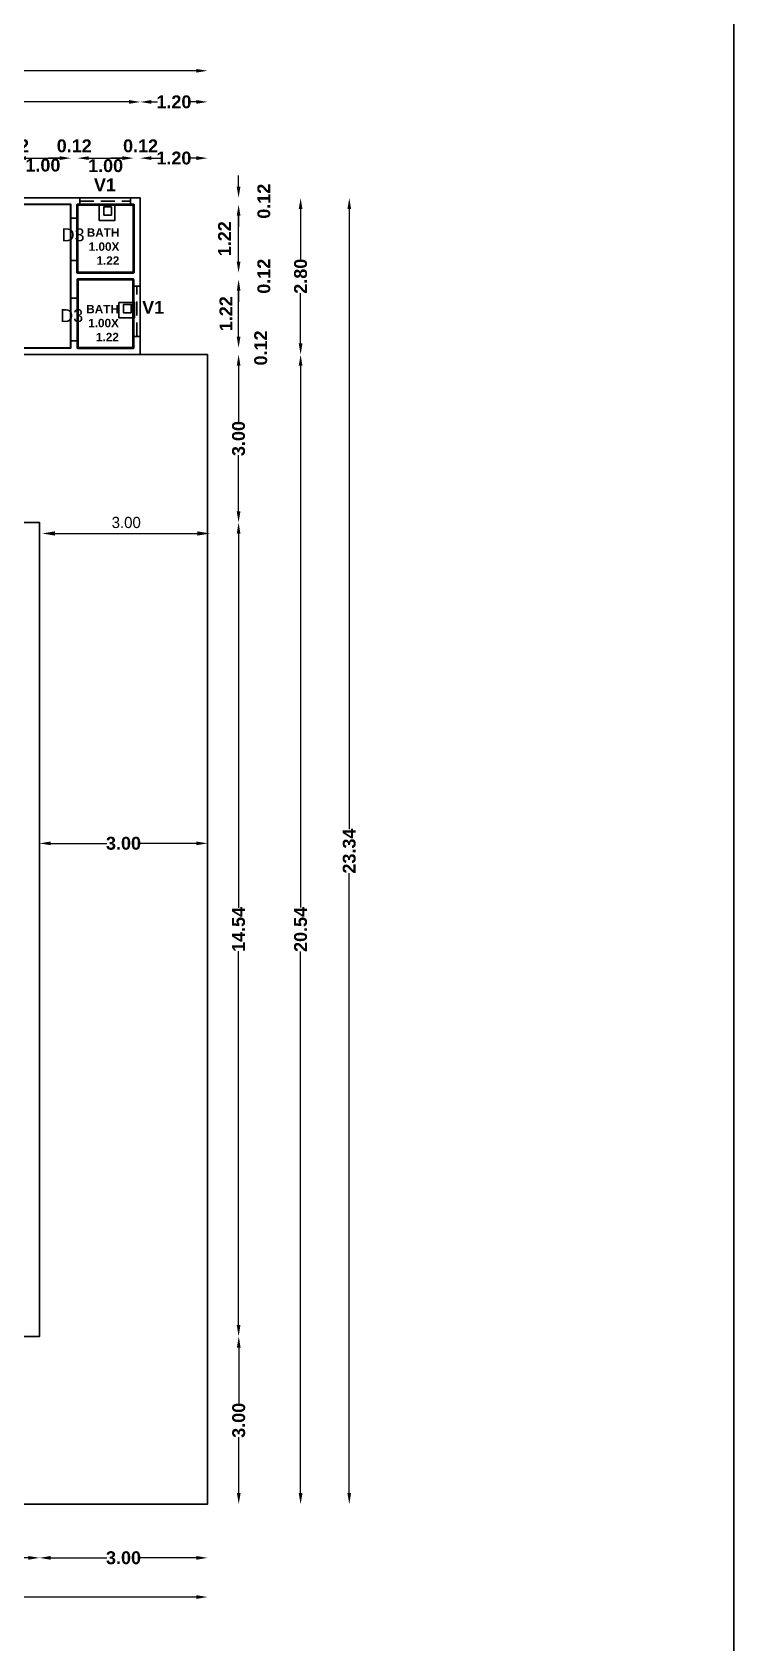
# Model space of a CAD drawing. Header units: metres. Extents: x 515 to 706, y -4 to 163.
# Drawn here: x 693.06 to 705.59, y 53.18 to 81.95 of the extents above; entities that cross this region are included whole.
import ezdxf

# ---------------------------------------------------------------- set-up
doc = ezdxf.new("R2010")
doc.units = ezdxf.units.M
doc.header["$MEASUREMENT"] = 0
doc.linetypes.add('DASHED2', pattern=[0.375, 0.25, -0.125])
for name, color, linetype, lineweight in [('BLK_2_FLR_0_BLT_UP_AREA', 140, 'Continuous', 30), ('BLK_2_FLR_0_CARPET_AREA', 14, 'Continuous', 30), ('BLK_2_FLR_0_WASH', 4, 'Continuous', 30)]:
    doc.layers.add(name, color=color, linetype=linetype, lineweight=lineweight)
for name, color, linetype in [('SP', 254, 'Continuous'), ('SP_BATH', 252, 'Continuous'), ('SP_DECK', 253, 'Continuous')]:
    doc.layers.add(name, color=color, linetype=linetype)
doc.styles.add('NEW', font='arialbd.ttf', dxfattribs={"height": 0.23})
doc.styles.add('PDF Swiss721BT-RomanCondensed', font='arial.ttf')
doc.styles.add('working', font='arialbd.ttf', dxfattribs={"height": 0.23})
doc.dimstyles.new('new model', dxfattribs={"dimtxt": 0.23, "dimasz": 0.2, "dimexe": 0.1, "dimexo": 0.1, "dimgap": 0, "dimtad": 0, "dimzin": 1, "dimdsep": 46, "dimtxsty": 'working', "dimcen": 0.09, "dimse1": 1, "dimse2": 1, "dimclrd": 256, "dimclrt": 256, "dimadec": 1, "dimazin": 0, "dimtfac": 1, "dimtofl": 0, "dimtmove": 0, "dimatfit": 3, "dimfxl": 0, "dimtolj": 1, "dimtzin": 0, "dimlwd": -1, "dimlwe": -1, "dimarcsym": 0})
doc.dimstyles.new('Standard$0', dxfattribs={"dimtxt": 0.2, "dimasz": 0.23, "dimexe": 0.1805, "dimexo": 0.0625, "dimgap": 0.0955, "dimtad": 1, "dimzin": 0, "dimdsep": 46, "dimtxsty": 'Standard', "dimcen": 0, "dimdle": 440, "dimse1": 1, "dimse2": 1, "dimclrd": 256, "dimclrt": 256, "dimadec": 0, "dimazin": 0, "dimtfac": 1, "dimtofl": 0, "dimtmove": 0, "dimatfit": 3, "dimfxl": 0, "dimtolj": 1, "dimarcsym": 0})

# ---------------------------------------------------------------- blocks, each defined once
blk = doc.blocks.new('*D161')
at = {"layer": 'Defpoints', "color": 0, "lineweight": 40}
for p in [(693.236, 73.192), (696.236, 73.192), (696.236, 72.997)]:
    blk.add_point(p, dxfattribs=at)
at = {"layer": 'SP_DECK', "lineweight": -2}
blk.add_line((693.466, 72.997), (696.006, 72.997), dxfattribs=at)
at = {"layer": 'SP_DECK', "lineweight": 40}
for points in [[(693.466, 73.036), (693.466, 72.959), (693.236, 72.997)], [(696.006, 73.036), (696.006, 72.959), (696.236, 72.997)]]:
    blk.add_solid(points, dxfattribs=at)
at = {"layer": 'SP_DECK', "lineweight": 30, "insert": (694.736, 73.193), "char_height": 0.2, "attachment_point": 5}
blk.add_mtext('\\A1;3.00', dxfattribs=at)
blk = doc.blocks.new('*D859')
for p, q in [((693.387, 67.461), (694.388, 67.461)), ((695.987, 67.461), (694.985, 67.461))]:
    blk.add_line(p, q)
at = {"lineweight": 40}
for points in [[(693.387, 67.494), (693.387, 67.427), (693.187, 67.461)], [(695.987, 67.494), (695.987, 67.427), (696.187, 67.461)]]:
    blk.add_solid(points, dxfattribs=at)
at = {"layer": 'Defpoints', "color": 0, "lineweight": 40}
for p in [(693.187, 67.642), (696.187, 67.642), (696.187, 67.461)]:
    blk.add_point(p, dxfattribs=at)
at = {"lineweight": 30, "insert": (694.687, 67.461), "char_height": 0.23, "attachment_point": 5, "style": 'working'}
blk.add_mtext('\\A1;3.00', dxfattribs=at)
blk = doc.blocks.new('*D834')
for p, q in [((692.427, 79.703), (692.227, 79.703)), ((692.947, 79.703), (693.147, 79.703))]:
    blk.add_line(p, q)
at = {"lineweight": 40}
for points in [[(692.427, 79.737), (692.427, 79.67), (692.627, 79.703)], [(692.947, 79.737), (692.947, 79.67), (692.747, 79.703)]]:
    blk.add_solid(points, dxfattribs=at)
at = {"layer": 'Defpoints', "color": 0, "lineweight": 40}
for p in [(692.747, 79.703), (692.627, 79.113), (692.747, 79.113)]:
    blk.add_point(p, dxfattribs=at)
at = {"lineweight": 30, "insert": (692.687, 79.921), "char_height": 0.23, "attachment_point": 5, "style": 'working'}
blk.add_mtext('\\A1;0.12', dxfattribs=at)
blk = doc.blocks.new('*D835')
blk.add_line((692.947, 79.703), (693.547, 79.703))
at = {"lineweight": 40}
for points in [[(692.947, 79.737), (692.947, 79.67), (692.747, 79.703)], [(693.547, 79.737), (693.547, 79.67), (693.747, 79.703)]]:
    blk.add_solid(points, dxfattribs=at)
at = {"layer": 'Defpoints', "color": 0, "lineweight": 40}
for p in [(693.747, 79.703), (692.747, 79.113), (693.747, 79.113)]:
    blk.add_point(p, dxfattribs=at)
at = {"lineweight": 30, "insert": (693.247, 79.576), "char_height": 0.23, "attachment_point": 5, "style": 'working'}
blk.add_mtext('\\A1;1.00', dxfattribs=at)
blk = doc.blocks.new('*D836')
for p, q in [((693.547, 79.703), (693.347, 79.703)), ((694.067, 79.703), (694.267, 79.703))]:
    blk.add_line(p, q)
at = {"lineweight": 40}
for points in [[(693.547, 79.737), (693.547, 79.67), (693.747, 79.703)], [(694.067, 79.737), (694.067, 79.67), (693.867, 79.703)]]:
    blk.add_solid(points, dxfattribs=at)
at = {"layer": 'Defpoints', "color": 0, "lineweight": 40}
for p in [(693.867, 79.703), (693.747, 79.113), (693.867, 79.113)]:
    blk.add_point(p, dxfattribs=at)
at = {"lineweight": 30, "insert": (693.807, 79.921), "char_height": 0.23, "attachment_point": 5, "style": 'working'}
blk.add_mtext('\\A1;0.12', dxfattribs=at)
blk = doc.blocks.new('*D837')
blk.add_line((694.067, 79.703), (694.667, 79.703))
at = {"lineweight": 40}
for points in [[(694.067, 79.737), (694.067, 79.67), (693.867, 79.703)], [(694.667, 79.737), (694.667, 79.67), (694.867, 79.703)]]:
    blk.add_solid(points, dxfattribs=at)
at = {"layer": 'Defpoints', "color": 0, "lineweight": 40}
for p in [(694.867, 79.703), (693.867, 79.113), (694.867, 79.116)]:
    blk.add_point(p, dxfattribs=at)
at = {"lineweight": 30, "insert": (694.367, 79.567), "char_height": 0.23, "attachment_point": 5, "style": 'working'}
blk.add_mtext('\\A1;1.00', dxfattribs=at)
blk = doc.blocks.new('*D838')
for p, q in [((694.667, 79.703), (694.467, 79.703)), ((695.187, 79.703), (695.387, 79.703))]:
    blk.add_line(p, q)
at = {"lineweight": 40}
for points in [[(694.667, 79.737), (694.667, 79.67), (694.867, 79.703)], [(695.187, 79.737), (695.187, 79.67), (694.987, 79.703)]]:
    blk.add_solid(points, dxfattribs=at)
at = {"layer": 'Defpoints', "color": 0, "lineweight": 40}
for p in [(694.987, 79.703), (694.987, 79.233), (694.867, 79.116)]:
    blk.add_point(p, dxfattribs=at)
at = {"lineweight": 30, "insert": (694.992, 79.921), "char_height": 0.23, "attachment_point": 5, "style": 'working'}
blk.add_mtext('\\A1;0.12', dxfattribs=at)
blk = doc.blocks.new('*D846')
for p, q in [((686.927, 54.696), (689.657, 54.696)), ((692.987, 54.696), (690.257, 54.696))]:
    blk.add_line(p, q)
at = {"lineweight": 40}
for points in [[(686.927, 54.729), (686.927, 54.662), (686.727, 54.696)], [(692.987, 54.729), (692.987, 54.662), (693.187, 54.696)]]:
    blk.add_solid(points, dxfattribs=at)
at = {"layer": 'Defpoints', "color": 0, "lineweight": 40}
for p in [(686.727, 58.652), (693.187, 58.652), (693.187, 54.696)]:
    blk.add_point(p, dxfattribs=at)
at = {"lineweight": 30, "insert": (689.957, 54.696), "char_height": 0.23, "attachment_point": 5, "style": 'working'}
blk.add_mtext('\\A1;6.46', dxfattribs=at)
blk = doc.blocks.new('*D864')
for p, q in [((693.387, 54.696), (694.388, 54.696)), ((695.987, 54.696), (694.985, 54.696))]:
    blk.add_line(p, q)
at = {"lineweight": 40}
for points in [[(693.387, 54.729), (693.387, 54.662), (693.187, 54.696)], [(695.987, 54.729), (695.987, 54.662), (696.187, 54.696)]]:
    blk.add_solid(points, dxfattribs=at)
at = {"layer": 'Defpoints', "color": 0, "lineweight": 40}
for p in [(693.187, 58.652), (696.187, 55.653), (696.187, 54.696)]:
    blk.add_point(p, dxfattribs=at)
at = {"lineweight": 30, "insert": (694.687, 54.696), "char_height": 0.23, "attachment_point": 5, "style": 'working'}
blk.add_mtext('\\A1;3.00', dxfattribs=at)
blk = doc.blocks.new('*D865')
for p, q in [((695.187, 79.703), (695.295, 79.703)), ((695.987, 79.703), (695.879, 79.703))]:
    blk.add_line(p, q)
at = {"lineweight": 40}
for points in [[(695.187, 79.737), (695.187, 79.67), (694.987, 79.703)], [(695.987, 79.737), (695.987, 79.67), (696.187, 79.703)]]:
    blk.add_solid(points, dxfattribs=at)
at = {"layer": 'Defpoints', "color": 0, "lineweight": 40}
for p in [(696.187, 79.703), (694.987, 76.193), (696.187, 76.193)]:
    blk.add_point(p, dxfattribs=at)
at = {"lineweight": 30, "insert": (695.587, 79.703), "char_height": 0.23, "attachment_point": 5, "style": 'working'}
blk.add_mtext('\\A1;1.20', dxfattribs=at)
blk = doc.blocks.new('*D847')
for p, q in [((696.743, 76.513), (696.743, 76.713)), ((696.743, 75.993), (696.743, 75.793))]:
    blk.add_line(p, q)
at = {"lineweight": 40}
for points in [[(696.71, 76.513), (696.776, 76.513), (696.743, 76.313)], [(696.71, 75.993), (696.776, 75.993), (696.743, 76.193)]]:
    blk.add_solid(points, dxfattribs=at)
at = {"layer": 'Defpoints', "color": 0, "lineweight": 40}
for p in [(694.905, 76.313), (696.743, 76.313), (694.905, 76.193)]:
    blk.add_point(p, dxfattribs=at)
at = {"lineweight": 30, "insert": (697.139, 76.311), "char_height": 0.23, "attachment_point": 5, "rotation": 90, "style": 'working'}
blk.add_mtext('\\A1;0.12', dxfattribs=at)
blk = doc.blocks.new('*D848')
blk.add_line((696.743, 76.513), (696.743, 77.333))
at = {"lineweight": 40}
for points in [[(696.71, 77.333), (696.776, 77.333), (696.743, 77.533)], [(696.71, 76.513), (696.776, 76.513), (696.743, 76.313)]]:
    blk.add_solid(points, dxfattribs=at)
at = {"layer": 'Defpoints', "color": 0, "lineweight": 40}
for p in [(693.987, 77.533), (696.743, 77.533), (694.905, 76.313)]:
    blk.add_point(p, dxfattribs=at)
at = {"lineweight": 30, "insert": (696.517, 76.923), "char_height": 0.23, "attachment_point": 5, "rotation": 90, "style": 'working'}
blk.add_mtext('\\A1;1.22', dxfattribs=at)
blk = doc.blocks.new('*D849')
for p, q in [((696.743, 77.853), (696.743, 78.053)), ((696.743, 77.333), (696.743, 77.133))]:
    blk.add_line(p, q)
at = {"lineweight": 40}
for points in [[(696.71, 77.853), (696.776, 77.853), (696.743, 77.653)], [(696.71, 77.333), (696.776, 77.333), (696.743, 77.533)]]:
    blk.add_solid(points, dxfattribs=at)
at = {"layer": 'Defpoints', "color": 0, "lineweight": 40}
for p in [(693.987, 77.653), (693.987, 77.533), (696.743, 77.653)]:
    blk.add_point(p, dxfattribs=at)
at = {"lineweight": 30, "insert": (697.195, 77.593), "char_height": 0.23, "attachment_point": 5, "rotation": 90, "style": 'working'}
blk.add_mtext('\\A1;0.12', dxfattribs=at)
blk = doc.blocks.new('*D850')
blk.add_line((696.743, 77.853), (696.743, 78.673))
at = {"lineweight": 40}
for points in [[(696.71, 78.673), (696.776, 78.673), (696.743, 78.873)], [(696.71, 77.853), (696.776, 77.853), (696.743, 77.653)]]:
    blk.add_solid(points, dxfattribs=at)
at = {"layer": 'Defpoints', "color": 0, "lineweight": 40}
for p in [(693.987, 78.873), (696.743, 78.873), (693.987, 77.653)]:
    blk.add_point(p, dxfattribs=at)
at = {"lineweight": 30, "insert": (696.492, 78.263), "char_height": 0.23, "attachment_point": 5, "rotation": 90, "style": 'working'}
blk.add_mtext('\\A1;1.22', dxfattribs=at)
blk = doc.blocks.new('*D851')
for p, q in [((696.743, 79.193), (696.743, 79.393)), ((696.743, 78.673), (696.743, 78.473))]:
    blk.add_line(p, q)
at = {"lineweight": 40}
for points in [[(696.71, 79.193), (696.776, 79.193), (696.743, 78.993)], [(696.71, 78.673), (696.776, 78.673), (696.743, 78.873)]]:
    blk.add_solid(points, dxfattribs=at)
at = {"layer": 'Defpoints', "color": 0, "lineweight": 40}
for p in [(693.987, 78.873), (695.107, 78.993), (696.743, 78.993)]:
    blk.add_point(p, dxfattribs=at)
at = {"lineweight": 30, "insert": (697.195, 78.933), "char_height": 0.23, "attachment_point": 5, "rotation": 90, "style": 'working'}
blk.add_mtext('\\A1;0.12', dxfattribs=at)
blk = doc.blocks.new('*D852')
for p, q in [((696.743, 75.993), (696.743, 74.992)), ((696.743, 73.393), (696.743, 74.394))]:
    blk.add_line(p, q)
at = {"lineweight": 40}
for points in [[(696.71, 75.993), (696.776, 75.993), (696.743, 76.193)], [(696.71, 73.393), (696.776, 73.393), (696.743, 73.193)]]:
    blk.add_solid(points, dxfattribs=at)
at = {"layer": 'Defpoints', "color": 0, "lineweight": 40}
for p in [(696.187, 76.193), (693.137, 73.193), (696.743, 73.193)]:
    blk.add_point(p, dxfattribs=at)
at = {"lineweight": 30, "insert": (696.743, 74.693), "char_height": 0.23, "attachment_point": 5, "rotation": 90, "style": 'working'}
blk.add_mtext('\\A1;3.00', dxfattribs=at)
blk = doc.blocks.new('*D853')
for p, q in [((696.743, 72.993), (696.743, 66.309)), ((696.743, 58.853), (696.743, 65.537))]:
    blk.add_line(p, q)
at = {"lineweight": 40}
for points in [[(696.71, 72.993), (696.776, 72.993), (696.743, 73.193)], [(696.71, 58.853), (696.776, 58.853), (696.743, 58.653)]]:
    blk.add_solid(points, dxfattribs=at)
at = {"layer": 'Defpoints', "color": 0, "lineweight": 40}
for p in [(693.137, 73.193), (693.137, 58.653), (696.743, 58.653)]:
    blk.add_point(p, dxfattribs=at)
at = {"lineweight": 30, "insert": (696.743, 65.923), "char_height": 0.23, "attachment_point": 5, "rotation": 90, "style": 'working'}
blk.add_mtext('\\A1;14.54', dxfattribs=at)
blk = doc.blocks.new('*D854')
for p, q in [((696.746, 58.453), (696.746, 57.452)), ((696.746, 55.853), (696.746, 56.854))]:
    blk.add_line(p, q)
at = {"lineweight": 40}
for points in [[(696.713, 58.453), (696.779, 58.453), (696.746, 58.653)], [(696.713, 55.853), (696.779, 55.853), (696.746, 55.653)]]:
    blk.add_solid(points, dxfattribs=at)
at = {"layer": 'Defpoints', "color": 0, "lineweight": 40}
for p in [(693.137, 58.653), (696.187, 55.653), (696.746, 55.653)]:
    blk.add_point(p, dxfattribs=at)
at = {"lineweight": 30, "insert": (696.746, 57.153), "char_height": 0.23, "attachment_point": 5, "rotation": 90, "style": 'working'}
blk.add_mtext('\\A1;3.00', dxfattribs=at)
blk = doc.blocks.new('*D866')
for p, q in [((697.851, 78.793), (697.851, 77.894)), ((697.851, 76.393), (697.851, 77.292))]:
    blk.add_line(p, q)
at = {"lineweight": 40}
for points in [[(697.817, 78.793), (697.884, 78.793), (697.851, 78.993)], [(697.817, 76.393), (697.884, 76.393), (697.851, 76.193)]]:
    blk.add_solid(points, dxfattribs=at)
at = {"layer": 'Defpoints', "color": 0, "lineweight": 40}
for p in [(694.987, 78.993), (694.987, 76.193), (697.851, 76.193)]:
    blk.add_point(p, dxfattribs=at)
at = {"lineweight": 30, "insert": (697.851, 77.593), "char_height": 0.23, "attachment_point": 5, "rotation": 90, "style": 'working'}
blk.add_mtext('\\A1;2.80', dxfattribs=at)
blk = doc.blocks.new('*D867')
for p, q in [((697.851, 75.993), (697.851, 66.317)), ((697.851, 55.853), (697.851, 65.529))]:
    blk.add_line(p, q)
at = {"lineweight": 40}
for points in [[(697.817, 75.993), (697.884, 75.993), (697.851, 76.193)], [(697.817, 55.853), (697.884, 55.853), (697.851, 55.653)]]:
    blk.add_solid(points, dxfattribs=at)
at = {"layer": 'Defpoints', "color": 0, "lineweight": 40}
for p in [(696.187, 76.193), (696.187, 55.653), (697.851, 55.653)]:
    blk.add_point(p, dxfattribs=at)
at = {"lineweight": 30, "insert": (697.851, 65.923), "char_height": 0.23, "attachment_point": 5, "rotation": 90, "style": 'working'}
blk.add_mtext('\\A1;20.54', dxfattribs=at)
blk = doc.blocks.new('*D868')
for p, q in [((698.72, 78.793), (698.72, 67.717)), ((698.72, 55.853), (698.72, 66.929))]:
    blk.add_line(p, q)
at = {"lineweight": 40}
for points in [[(698.687, 78.793), (698.753, 78.793), (698.72, 78.993)], [(698.687, 55.853), (698.753, 55.853), (698.72, 55.653)]]:
    blk.add_solid(points, dxfattribs=at)
at = {"layer": 'Defpoints', "color": 0, "lineweight": 40}
for p in [(694.987, 78.993), (694.941, 55.653), (698.72, 55.653)]:
    blk.add_point(p, dxfattribs=at)
at = {"lineweight": 30, "insert": (698.72, 67.323), "char_height": 0.23, "attachment_point": 5, "rotation": 90, "style": 'working'}
blk.add_mtext('\\A1;23.34', dxfattribs=at)
blk = doc.blocks.new('*D869')
for p, q in [((683.927, 53.996), (689.573, 53.996)), ((695.987, 53.996), (690.34, 53.996))]:
    blk.add_line(p, q)
at = {"lineweight": 40}
for points in [[(683.927, 54.029), (683.927, 53.962), (683.727, 53.996)], [(695.987, 54.029), (695.987, 53.962), (696.187, 53.996)]]:
    blk.add_solid(points, dxfattribs=at)
at = {"layer": 'Defpoints', "color": 0, "lineweight": 40}
for p in [(683.727, 55.653), (696.187, 55.653), (696.187, 53.996)]:
    blk.add_point(p, dxfattribs=at)
at = {"lineweight": 30, "insert": (689.957, 53.996), "char_height": 0.23, "attachment_point": 5, "style": 'working'}
blk.add_mtext('\\A1;12.46', dxfattribs=at)
blk = doc.blocks.new('*D870')
for p, q in [((685.467, 80.707), (689.827, 80.707)), ((694.787, 80.707), (690.426, 80.707))]:
    blk.add_line(p, q)
at = {"lineweight": 40}
for points in [[(685.467, 80.741), (685.467, 80.674), (685.267, 80.707)], [(694.787, 80.741), (694.787, 80.674), (694.987, 80.707)]]:
    blk.add_solid(points, dxfattribs=at)
at = {"layer": 'Defpoints', "color": 0, "lineweight": 40}
for p in [(685.267, 80.707), (685.267, 78.993), (694.987, 78.993)]:
    blk.add_point(p, dxfattribs=at)
at = {"lineweight": 30, "insert": (690.127, 80.707), "char_height": 0.23, "attachment_point": 5, "style": 'working'}
blk.add_mtext('\\A1;9.72', dxfattribs=at)
blk = doc.blocks.new('*D871')
for p, q in [((695.187, 80.707), (695.295, 80.707)), ((695.987, 80.707), (695.879, 80.707))]:
    blk.add_line(p, q)
at = {"lineweight": 40}
for points in [[(695.187, 80.741), (695.187, 80.674), (694.987, 80.707)], [(695.987, 80.741), (695.987, 80.674), (696.187, 80.707)]]:
    blk.add_solid(points, dxfattribs=at)
at = {"layer": 'Defpoints', "color": 0, "lineweight": 40}
for p in [(696.187, 80.707), (694.987, 76.193), (696.187, 76.193)]:
    blk.add_point(p, dxfattribs=at)
at = {"lineweight": 30, "insert": (695.587, 80.707), "char_height": 0.23, "attachment_point": 5, "style": 'working'}
blk.add_mtext('\\A1;1.20', dxfattribs=at)
blk = doc.blocks.new('*D873')
for p, q in [((683.927, 81.264), (689.573, 81.264)), ((695.987, 81.264), (690.34, 81.264))]:
    blk.add_line(p, q)
at = {"lineweight": 40}
for points in [[(683.927, 81.297), (683.927, 81.231), (683.727, 81.264)], [(695.987, 81.297), (695.987, 81.231), (696.187, 81.264)]]:
    blk.add_solid(points, dxfattribs=at)
at = {"layer": 'Defpoints', "color": 0, "lineweight": 40}
for p in [(696.187, 81.264), (683.727, 76.193), (696.187, 76.193)]:
    blk.add_point(p, dxfattribs=at)
at = {"lineweight": 30, "insert": (689.957, 81.264), "char_height": 0.23, "attachment_point": 5, "style": 'working'}
blk.add_mtext('\\A1;12.46', dxfattribs=at)

msp = doc.modelspace()

# ---------------------------------------------------------------- linework, layer by layer
msp.add_line((705.58866, -3.80445), (705.58866, 150.74728))
at = {"lineweight": 30}
for p, q in [((694.98668, 78.99298), (690.06668, 78.99298)), ((693.74668, 78.87298), (692.74668, 78.87298)), ((693.74668, 78.63299), (693.74668, 78.87298)), ((693.86668, 78.63299), (693.86668, 78.87298)), ((694.86668, 78.87298), (693.86668, 78.87298)), ((693.90991, 78.87615), (693.90991, 78.99615)), ((694.80991, 78.87615), (694.80991, 78.99615)), ((694.86668, 77.65298), (694.86668, 78.87298)), ((694.98668, 76.19298), (694.98668, 78.99298)), ((693.86668, 78.63299), (693.74668, 78.63299)), ((694.86668, 77.65298), (694.86668, 78.34298)), ((693.74668, 77.1986), (693.74668, 77.87299)), ((693.86668, 77.87299), (693.74668, 77.87299)), ((693.86668, 77.65298), (693.86668, 77.87299)), ((693.86668, 77.65298), (693.86668, 77.87299)), ((693.86668, 77.1986), (693.86668, 77.53298)), ((694.86668, 77.53298), (693.86668, 77.53298)), ((694.86668, 76.31298), (694.86668, 77.53298)), ((694.86668, 77.41592), (694.98668, 77.41592)), ((693.86668, 77.1986), (693.74668, 77.1986)), ((693.74668, 76.31298), (692.572, 76.31298)), ((693.74668, 76.31298), (693.74668, 76.4386)), ((693.86668, 76.4386), (693.74668, 76.4386)), ((693.86668, 76.31298), (693.86668, 76.4386)), ((694.86668, 76.31298), (693.86668, 76.31298)), ((694.86668, 76.51592), (694.98668, 76.51592)), ((694.98668, 76.19298), (692.572, 76.19298))]:
    msp.add_line(p, q, dxfattribs=at)
at = {"linetype": 'DASHED2', "lineweight": 30}
for p, q in [((693.90991, 78.93615), (694.80991, 78.93615)), ((694.92668, 76.51592), (694.92668, 77.41592))]:
    msp.add_line(p, q, dxfattribs=at)
at = {"lineweight": 30}
for points in [[(515.25728, -3.67879), (705.58866, -3.67879), (705.58866, 150.74728), (515.25728, 150.74728)], [(675.79196, 104.44594), (705.58866, 104.44594), (705.58866, 48.6697), (675.79196, 48.6697)], [(683.72668, 76.19298), (685.26668, 76.19298), (685.26668, 78.99298), (694.98668, 78.99298), (694.98668, 76.19298), (696.18668, 76.19298), (696.18668, 55.65298), (683.72668, 55.65298)], [(686.72668, 58.65239), (693.18668, 58.65239), (693.18668, 73.19239), (686.72668, 73.19239)]]:
    msp.add_lwpolyline(points, close=True, dxfattribs=at)
msp.add_lwpolyline([(693.86668, 77.65298), (694.86668, 77.65298)], dxfattribs=at)
at = {"layer": 'BLK_2_FLR_0_BLT_UP_AREA', "color": 22}
msp.add_lwpolyline([(683.72668, 76.19298), (685.26668, 76.19298), (685.26668, 78.99298), (694.98668, 78.99298), (694.98668, 76.19298), (696.18668, 76.19298), (696.18668, 55.65298), (683.72668, 55.65298)], close=True, dxfattribs=at)
at = {"layer": 'BLK_2_FLR_0_CARPET_AREA', "color": 22, "lineweight": 40}
for points in [[(692.74668, 76.31298), (693.74668, 76.31298), (693.74668, 78.87298), (692.74668, 78.87298)], [(693.86668, 77.65298), (694.86668, 77.65298), (694.86668, 78.87298), (693.86668, 78.87298)], [(693.86668, 77.53298), (694.86668, 77.53298), (694.86668, 76.31298), (693.86668, 76.31298)]]:
    msp.add_lwpolyline(points, close=True, dxfattribs=at)
at = {"layer": 'BLK_2_FLR_0_WASH', "color": 55, "lineweight": 30}
for points in [[(694.25241, 78.86567), (694.53264, 78.86567), (694.53264, 78.5917), (694.25241, 78.5917)], [(694.60573, 77.12438), (694.88596, 77.12438), (694.88596, 76.85042), (694.60573, 76.85042)]]:
    msp.add_lwpolyline(points, close=True, dxfattribs=at)
at = {"layer": 'BLK_2_FLR_0_WASH', "color": 60, "lineweight": 30}
for points in [[(694.33372, 78.68283), (694.47173, 78.6824), (694.47219, 78.83092), (694.33418, 78.83135)], [(694.68704, 76.94154), (694.82504, 76.94112), (694.8255, 77.08963), (694.6875, 77.09006)]]:
    msp.add_lwpolyline(points, close=True, dxfattribs=at)
at = {"layer": 'SP'}
msp.add_lwpolyline([(686.72668, 58.65239), (693.18668, 58.65239), (693.18668, 73.19239), (686.72668, 73.19239)], close=True, dxfattribs=at)
at = {"layer": 'SP_BATH', "lineweight": 50}
for points in [[(694.86668, 77.65298), (693.86668, 77.65298), (693.86668, 78.87298), (694.86668, 78.87298)], [(694.86668, 77.53298), (693.86668, 77.53298), (693.86668, 76.31298), (694.86668, 76.31298)]]:
    msp.add_lwpolyline(points, close=True, dxfattribs=at)

# ---------------------------------------------------------------- texts
at = {"lineweight": 30, "style": 'NEW'}
for s, insert, char_height, attachment_point in [('V1', (694.15871, 79.3396), 0.23, 1), ('{\\fArial Baltic|b1|i0|c186|p34;BATH}\\P1.00X 1.22', (694.6128, 78.44817), 0.15, 3), ('V1', (695.41346, 77.15287), 0.23, 3), ('{\\fArial Baltic|b1|i0|c186|p34;BATH}\\P1.00X 1.22', (694.60413, 77.08159), 0.15, 3)]:
    msp.add_mtext_dynamic_manual_height_columns(s, width=0.0993277, gutter_width=1.15, heights=[0], dxfattribs=dict(at, insert=insert, char_height=char_height, attachment_point=attachment_point))
at = {"lineweight": 30, "ltscale": 0.125, "char_height": 0.23, "attachment_point": 1, "style": 'PDF Swiss721BT-RomanCondensed'}
for insert in [(693.58072, 78.44808), (693.55607, 77.00491)]:
    msp.add_mtext_dynamic_manual_height_columns('D3', width=0.0527571, gutter_width=1.15, heights=[0], dxfattribs=dict(at, insert=insert))

# ---------------------------------------------------------------- dimensions: what is measured, and where the dimension line sits
at = {"lineweight": 30}
for base, p1, p2, override, picture, middle in [((696.18668, 81.26407), (683.72668, 76.19298), (696.18668, 76.19298), {"dimpost": '\\X'}, '*D873', (689.95668, 81.26407)), ((685.26668, 80.70738), (694.98668, 78.99298), (685.26668, 78.99298), {"dimpost": '\\X'}, '*D870', (690.12668, 80.70738)), ((696.18668, 80.70738), (694.98668, 76.19298), (696.18668, 76.19298), {"dimpost": '\\X'}, '*D871', (695.58668, 80.70738)), ((696.18668, 79.70329), (694.98668, 76.19298), (696.18668, 76.19298), {"dimpost": '\\X'}, '*D865', (695.58668, 79.70329)), ((696.18668, 67.46063), (693.18668, 67.64217), (696.18668, 67.64217), {"dimpost": '\\X', "dimtmove": 1}, '*D859', (694.68668, 67.46063)), ((693.18668, 54.69564), (686.72668, 58.65239), (693.18668, 58.65239), {"dimpost": '\\X', "dimtmove": 1}, '*D846', (689.95668, 54.69564)), ((696.18668, 54.69564), (693.18668, 58.65239), (696.18668, 55.65298), {"dimpost": '\\X', "dimtmove": 1}, '*D864', (694.68668, 54.69564)), ((696.18668, 53.99554), (683.72668, 55.65298), (696.18668, 55.65298), {"dimpost": '\\X'}, '*D869', (689.95668, 53.99554))]:
    dim = msp.add_linear_dim(base=base, p1=p1, p2=p2, dimstyle='new model', override=override, dxfattribs=at)
    dim.commit()
    dim.dimension.update_dxf_attribs({"geometry": picture, "text_midpoint": middle})
for base, p1, p2, angle, override, picture, middle in [((692.74668, 79.70329), (692.62668, 79.11297), (692.74668, 79.11297), 180, {"dimpost": '\\X', "dimtmove": 2}, '*D834', (692.68668, 79.92072)), ((693.86668, 79.70329), (693.74668, 79.11297), (693.86668, 79.11297), 180, {"dimpost": '\\X', "dimtmove": 2}, '*D836', (693.80668, 79.92072)), ((696.74292, 78.99298), (693.98668, 78.87298), (695.10668, 78.99298), 90, {"dimpost": '\\X', "dimtmove": 2}, '*D851', (697.19521, 78.93298)), ((698.72011, 55.65298), (694.98668, 78.99298), (694.94068, 55.65298), 90, {"dimpost": '\\X'}, '*D868', (698.72011, 67.32298)), ((697.85067, 76.19298), (694.98668, 78.99298), (694.98668, 76.19298), 90, {"dimpost": '\\X'}, '*D866', (697.85067, 77.59298)), ((696.74292, 77.65298), (693.98668, 77.53298), (693.98668, 77.65298), 90, {"dimpost": '\\X', "dimtmove": 2}, '*D849', (697.19521, 77.59298)), ((696.74292, 73.19298), (696.18668, 76.19298), (693.13725, 73.19298), 90, {"dimpost": '\\X', "dimtmove": 2}, '*D852', (696.74292, 74.69298)), ((697.85067, 55.65298), (696.18668, 76.19298), (696.18668, 55.65298), 90, {"dimpost": '\\X'}, '*D867', (697.85067, 65.92298)), ((696.74292, 58.65298), (693.13725, 73.19298), (693.13725, 58.65298), 90, {"dimpost": '\\X', "dimtmove": 2}, '*D853', (696.74292, 65.92298)), ((696.74615, 55.65298), (693.13725, 58.65298), (696.18668, 55.65298), 90, {"dimpost": '\\X', "dimtmove": 2}, '*D854', (696.74615, 57.15298))]:
    dim = msp.add_linear_dim(base=base, p1=p1, p2=p2, angle=angle, dimstyle='new model', override=override, dxfattribs=at)
    dim.commit()
    dim.dimension.update_dxf_attribs({"geometry": picture, "text_midpoint": middle})
for base, p1, p2, angle, picture, middle in [((694.98668, 79.70329), (694.86668, 79.11615), (694.98668, 79.23297), 180, '*D838', (694.99191, 79.92072)), ((693.74668, 79.70329), (692.74668, 79.11297), (693.74668, 79.11297), 180, '*D835', (693.24668, 79.57568)), ((694.86668, 79.70329), (693.86668, 79.11297), (694.86668, 79.11615), 180, '*D837', (694.36668, 79.56725)), ((696.74292, 78.87298), (693.98668, 77.65298), (693.98668, 78.87298), 90, '*D850', (696.49207, 78.26298)), ((696.74292, 77.53298), (694.90542, 76.31298), (693.98668, 77.53298), 90, '*D848', (696.51702, 76.92298)), ((696.74292, 76.31298), (694.90542, 76.19298), (694.90542, 76.31298), 90, '*D847', (697.13907, 76.31095))]:
    dim = msp.add_linear_dim(base=base, p1=p1, p2=p2, angle=angle, dimstyle='new model', override={"dimpost": '\\X', "dimtmove": 2}, dxfattribs=at)
    dim.commit()
    dim.dimension.update_dxf_attribs({"geometry": picture, "text_midpoint": middle, "dimtype": 160})
at = {"layer": 'SP_DECK', "lineweight": 30}
dim = msp.add_aligned_dim(p1=(693.2361, 73.19239), p2=(696.2361, 73.19239), distance=-0.1951, dimstyle='Standard$0', dxfattribs=at)
dim.commit()
dim.dimension.update_dxf_attribs({"geometry": '*D161', "text_midpoint": (694.7361, 73.19278)})

doc.saveas('drawing.dxf')
